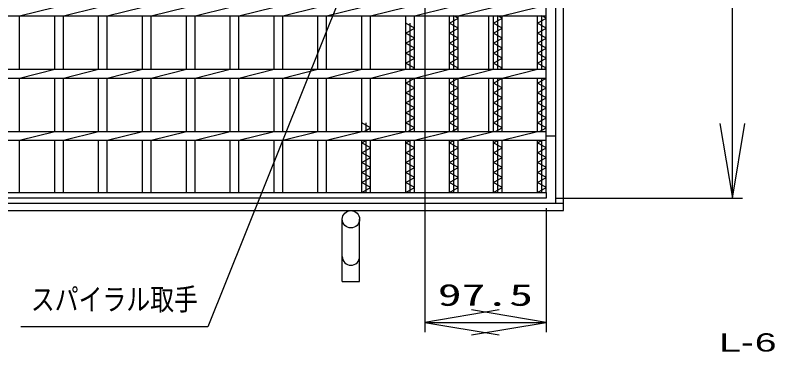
# Model space of a CAD drawing. Units: millimetres, scale not verified. Extents: x -1456 to 1389, y -1026 to 839.
# Drawn here: x -804 to -193, y -355 to -85 of the extents above; entities that cross this region are included whole.
import ezdxf
from ezdxf.enums import TextEntityAlignment as Align

# ---------------------------------------------------------------- set-up
doc = ezdxf.new("R2010")
doc.units = ezdxf.units.MM
doc.header["$LTSCALE"] = 8
for name, color, linetype, lineweight in [('16', 3, 'Continuous', 25), ('19', 6, 'Continuous', 25), ('22', 4, 'Continuous', 25)]:
    doc.layers.add(name, color=color, linetype=linetype, lineweight=lineweight)
doc.styles.add('ベクトル', font='')
doc.styles.add('ＭＳ ゴシック', font='')
doc.styles.get('ベクトル').set_extended_font_data('ベクトル')
doc.styles.get('ＭＳ ゴシック').set_extended_font_data('MS Gothic')

# ---------------------------------------------------------------- blocks, each defined once
blk = doc.blocks.new('open_arrow')
at = {"color": 0, "linetype": 'Continuous', "lineweight": -2}
blk.add_lwpolyline([(7.5, 1.25), (0, 0), (7.5, -1.25)], dxfattribs=at)

msp = doc.modelspace()

# ---------------------------------------------------------------- linework, layer by layer
at = {"layer": '16'}
for p, q in [((-377, -227), (-377, 464)), ((-800.6, -85), (-772.3, -78)), ((-765.3, -85), (-737, -78)), ((-730, -85), (-701.7, -78)), ((-694.7, -85), (-666.4, -78)), ((-659.4, -85), (-631.1, -78)), ((-624.1, -85), (-595.8, -78)), ((-588.8, -85), (-560.5, -78)), ((-553.5, -85), (-525.2, -78)), ((-518.2, -85), (-489.9, -78)), ((-482.9, -85), (-454.6, -78)), ((-447.6, -85), (-419.3, -78)), ((-412.3, -85), (-384, -78)), ((-377, -85), (-377, -78)), ((-1090, -85), (-377, -85)), ((-800.6, -128), (-800.6, -85)), ((-772.3, -128), (-772.3, -85)), ((-765.3, -128), (-765.3, -85)), ((-737, -128), (-737, -85)), ((-730, -128), (-730, -85)), ((-701.7, -128), (-701.7, -85)), ((-694.7, -128), (-694.7, -85)), ((-666.4, -128), (-666.4, -85)), ((-659.4, -128), (-659.4, -85)), ((-631.1, -128), (-631.1, -85)), ((-624.1, -128), (-624.1, -85)), ((-595.8, -128), (-595.8, -85)), ((-588.8, -128), (-588.8, -85)), ((-560.5, -128), (-560.5, -85)), ((-553.5, -128), (-553.5, -85)), ((-525.2, -128), (-525.2, -85)), ((-518.2, -128), (-518.2, -85)), ((-489.9, -128), (-489.9, -85)), ((-482.9, -128), (-482.9, -85)), ((-454.6, -128), (-454.6, -85)), ((-451.1, -128), (-451.1, -85)), ((-447.6, -87), (-451.1, -85)), ((-447.6, -128), (-447.6, -85)), ((-419.3, -128), (-419.3, -85)), ((-415.8, -128), (-415.8, -85)), ((-412.3, -87), (-415.8, -85)), ((-412.3, -128), (-412.3, -85)), ((-384, -128), (-384, -85)), ((-380.5, -128), (-380.5, -85)), ((-377, -87), (-380.5, -85)), ((-482.9, -95), (-489.9, -91)), ((-486.4, -128), (-486.4, -91)), ((-454.6, -91), (-447.6, -87)), ((-447.6, -95), (-454.6, -91)), ((-419.3, -91), (-412.3, -87)), ((-412.3, -95), (-419.3, -91)), ((-384, -91), (-377, -87)), ((-377, -95), (-384, -91)), ((-489.9, -99), (-482.9, -95)), ((-454.6, -99), (-447.6, -95)), ((-419.3, -99), (-412.3, -95)), ((-384, -99), (-377, -95)), ((-482.9, -103), (-489.9, -99)), ((-489.9, -107), (-482.9, -103)), ((-447.6, -103), (-454.6, -99)), ((-454.6, -107), (-447.6, -103)), ((-412.3, -103), (-419.3, -99)), ((-419.3, -107), (-412.3, -103)), ((-377, -103), (-384, -99)), ((-384, -107), (-377, -103)), ((-482.9, -111), (-489.9, -107)), ((-447.6, -111), (-454.6, -107)), ((-412.3, -111), (-419.3, -107)), ((-377, -111), (-384, -107)), ((-489.9, -115), (-482.9, -111)), ((-482.9, -119), (-489.9, -115)), ((-454.6, -115), (-447.6, -111)), ((-447.6, -119), (-454.6, -115)), ((-419.3, -115), (-412.3, -111)), ((-412.3, -119), (-419.3, -115)), ((-384, -115), (-377, -111)), ((-377, -119), (-384, -115)), ((-489.9, -123), (-482.9, -119)), ((-454.6, -123), (-447.6, -119)), ((-419.3, -123), (-412.3, -119)), ((-384, -123), (-377, -119)), ((-1090, -128), (-377, -128)), ((-800.6, -135), (-772.3, -128)), ((-765.3, -135), (-737, -128)), ((-730, -135), (-701.7, -128)), ((-694.7, -135), (-666.4, -128)), ((-659.4, -135), (-631.1, -128)), ((-624.1, -135), (-595.8, -128)), ((-588.8, -135), (-560.5, -128)), ((-553.5, -135), (-525.2, -128)), ((-518.2, -135), (-489.9, -128)), ((-482.9, -127), (-489.9, -123)), ((-484.65, -128), (-482.9, -127)), ((-482.9, -135), (-454.6, -128)), ((-447.6, -127), (-454.6, -123)), ((-449.35, -128), (-447.6, -127)), ((-447.6, -135), (-419.3, -128)), ((-412.3, -127), (-419.3, -123)), ((-414.05, -128), (-412.3, -127)), ((-412.3, -135), (-384, -128)), ((-377, -127), (-384, -123)), ((-378.75, -128), (-377, -127)), ((-377, -135), (-377, -128)), ((-1090, -135), (-377, -135)), ((-800.6, -178), (-800.6, -135)), ((-772.3, -178), (-772.3, -135)), ((-765.3, -178), (-765.3, -135)), ((-737, -178), (-737, -135)), ((-730, -178), (-730, -135)), ((-701.7, -178), (-701.7, -135)), ((-694.7, -178), (-694.7, -135)), ((-666.4, -178), (-666.4, -135)), ((-659.4, -178), (-659.4, -135)), ((-631.1, -178), (-631.1, -135)), ((-624.1, -178), (-624.1, -135)), ((-595.8, -178), (-595.8, -135)), ((-588.8, -178), (-588.8, -135)), ((-560.5, -178), (-560.5, -135)), ((-553.5, -178), (-553.5, -135)), ((-525.2, -178), (-525.2, -135)), ((-518.2, -178), (-518.2, -135)), ((-489.9, -178), (-489.9, -135)), ((-489.9, -139), (-482.9, -135)), ((-482.9, -143), (-489.9, -139)), ((-486.4, -178), (-486.4, -135)), ((-482.9, -178), (-482.9, -135)), ((-454.6, -178), (-454.6, -135)), ((-454.6, -139), (-447.6, -135)), ((-447.6, -143), (-454.6, -139)), ((-451.1, -178), (-451.1, -135)), ((-447.6, -178), (-447.6, -135)), ((-419.3, -178), (-419.3, -135)), ((-419.3, -139), (-412.3, -135)), ((-412.3, -143), (-419.3, -139)), ((-415.8, -178), (-415.8, -135)), ((-412.3, -178), (-412.3, -135)), ((-384, -178), (-384, -135)), ((-384, -139), (-377, -135)), ((-377, -143), (-384, -139)), ((-380.5, -178), (-380.5, -135)), ((-489.9, -147), (-482.9, -143)), ((-454.6, -147), (-447.6, -143)), ((-419.3, -147), (-412.3, -143)), ((-384, -147), (-377, -143)), ((-482.9, -151), (-489.9, -147)), ((-489.9, -155), (-482.9, -151)), ((-447.6, -151), (-454.6, -147)), ((-454.6, -155), (-447.6, -151)), ((-412.3, -151), (-419.3, -147)), ((-419.3, -155), (-412.3, -151)), ((-377, -151), (-384, -147)), ((-384, -155), (-377, -151)), ((-482.9, -159), (-489.9, -155)), ((-447.6, -159), (-454.6, -155)), ((-412.3, -159), (-419.3, -155)), ((-377, -159), (-384, -155)), ((-489.9, -163), (-482.9, -159)), ((-482.9, -167), (-489.9, -163)), ((-454.6, -163), (-447.6, -159)), ((-447.6, -167), (-454.6, -163)), ((-419.3, -163), (-412.3, -159)), ((-412.3, -167), (-419.3, -163)), ((-384, -163), (-377, -159)), ((-377, -167), (-384, -163)), ((-518.2, -175), (-525.2, -171)), ((-521.7, -178), (-521.7, -171)), ((-489.9, -171), (-482.9, -167)), ((-482.9, -175), (-489.9, -171)), ((-454.6, -171), (-447.6, -167)), ((-447.6, -175), (-454.6, -171)), ((-419.3, -171), (-412.3, -167)), ((-412.3, -175), (-419.3, -171)), ((-384, -171), (-377, -167)), ((-377, -175), (-384, -171)), ((-523.45, -178), (-518.2, -175)), ((-488.15, -178), (-482.9, -175)), ((-452.85, -178), (-447.6, -175)), ((-417.55, -178), (-412.3, -175)), ((-382.25, -178), (-377, -175)), ((-1090, -178), (-377, -178)), ((-800.6, -185), (-772.3, -178)), ((-765.3, -185), (-737, -178)), ((-730, -185), (-701.7, -178)), ((-694.7, -185), (-666.4, -178)), ((-659.4, -185), (-631.1, -178)), ((-624.1, -185), (-595.8, -178)), ((-588.8, -185), (-560.5, -178)), ((-553.5, -185), (-525.2, -178)), ((-518.2, -185), (-489.9, -178)), ((-482.9, -185), (-454.6, -178)), ((-447.6, -185), (-419.3, -178)), ((-412.3, -185), (-384, -178)), ((-377, -185), (-377, -178)), ((-1090, -185), (-377, -185)), ((-800.6, -227), (-800.6, -185)), ((-772.3, -227), (-772.3, -185)), ((-765.3, -227), (-765.3, -185)), ((-737, -227), (-737, -185)), ((-730, -227), (-730, -185)), ((-701.7, -227), (-701.7, -185)), ((-694.7, -227), (-694.7, -185)), ((-666.4, -227), (-666.4, -185)), ((-659.4, -227), (-659.4, -185)), ((-631.1, -227), (-631.1, -185)), ((-624.1, -227), (-624.1, -185)), ((-595.8, -227), (-595.8, -185)), ((-588.8, -227), (-588.8, -185)), ((-560.5, -227), (-560.5, -185)), ((-553.5, -227), (-553.5, -185)), ((-525.2, -227), (-525.2, -185)), ((-525.2, -187), (-521.7, -185)), ((-518.2, -191), (-525.2, -187)), ((-521.7, -227), (-521.7, -185)), ((-518.2, -227), (-518.2, -185)), ((-489.9, -227), (-489.9, -185)), ((-489.9, -187), (-486.4, -185)), ((-482.9, -191), (-489.9, -187)), ((-486.4, -227), (-486.4, -185)), ((-482.9, -227), (-482.9, -185)), ((-454.6, -227), (-454.6, -185)), ((-454.6, -187), (-451.1, -185)), ((-447.6, -191), (-454.6, -187)), ((-451.1, -227), (-451.1, -185)), ((-447.6, -227), (-447.6, -185)), ((-419.3, -227), (-419.3, -185)), ((-419.3, -187), (-415.8, -185)), ((-412.3, -191), (-419.3, -187)), ((-415.8, -227), (-415.8, -185)), ((-412.3, -227), (-412.3, -185)), ((-384, -227), (-384, -185)), ((-384, -187), (-380.5, -185)), ((-377, -191), (-384, -187)), ((-380.5, -227), (-380.5, -185)), ((-525.2, -195), (-518.2, -191)), ((-518.2, -199), (-525.2, -195)), ((-489.9, -195), (-482.9, -191)), ((-482.9, -199), (-489.9, -195)), ((-454.6, -195), (-447.6, -191)), ((-447.6, -199), (-454.6, -195)), ((-419.3, -195), (-412.3, -191)), ((-412.3, -199), (-419.3, -195)), ((-384, -195), (-377, -191)), ((-377, -199), (-384, -195)), ((-525.2, -203), (-518.2, -199)), ((-489.9, -203), (-482.9, -199)), ((-454.6, -203), (-447.6, -199)), ((-419.3, -203), (-412.3, -199)), ((-384, -203), (-377, -199)), ((-518.2, -207), (-525.2, -203)), ((-525.2, -211), (-518.2, -207)), ((-482.9, -207), (-489.9, -203)), ((-489.9, -211), (-482.9, -207)), ((-447.6, -207), (-454.6, -203)), ((-454.6, -211), (-447.6, -207)), ((-412.3, -207), (-419.3, -203)), ((-419.3, -211), (-412.3, -207)), ((-377, -207), (-384, -203)), ((-384, -211), (-377, -207)), ((-518.2, -215), (-525.2, -211)), ((-482.9, -215), (-489.9, -211)), ((-447.6, -215), (-454.6, -211)), ((-412.3, -215), (-419.3, -211)), ((-377, -215), (-384, -211)), ((-525.2, -219), (-518.2, -215)), ((-518.2, -223), (-525.2, -219)), ((-489.9, -219), (-482.9, -215)), ((-482.9, -223), (-489.9, -219)), ((-454.6, -219), (-447.6, -215)), ((-447.6, -223), (-454.6, -219)), ((-419.3, -219), (-412.3, -215)), ((-412.3, -223), (-419.3, -219)), ((-384, -219), (-377, -215)), ((-377, -223), (-384, -219)), ((-525.2, -227), (-518.2, -223)), ((-489.9, -227), (-482.9, -223)), ((-454.6, -227), (-447.6, -223)), ((-419.3, -227), (-412.3, -223)), ((-384, -227), (-377, -223)), ((-1090, -227), (-377, -227)), ((-377, -231.5), (-1090, -231.5)), ((-807.6, -227), (-800.6, -227)), ((-772.3, -227), (-765.3, -227)), ((-737, -227), (-730, -227)), ((-701.7, -227), (-694.7, -227)), ((-666.4, -227), (-659.4, -227)), ((-631.1, -227), (-624.1, -227)), ((-595.8, -227), (-588.8, -227)), ((-560.5, -227), (-553.5, -227)), ((-525.2, -227), (-518.2, -227)), ((-489.9, -227), (-482.9, -227)), ((-454.6, -227), (-447.6, -227)), ((-419.3, -227), (-412.3, -227)), ((-384, -227), (-377, -227)), ((-377, -227), (-377, -231.5))]:
    msp.add_line(p, q, dxfattribs=at)
at = {"layer": '19'}
for p, q in [((-363, -241.5), (-363, 478.5)), ((-369, -235.5), (-369, 472.5)), ((-423, -128), (-423, -85)), ((-423, -178), (-423, -135)), ((-377, -181.5), (-369, -181.5)), ((-1104, -235.5), (-363, -235.5)), ((-1104, -241.5), (-363, -241.5)), ((-541, -298.5), (-541, -248.5)), ((-527, -298.5), (-527, -248.5)), ((-541, -298.5), (-527, -298.5))]:
    msp.add_line(p, q, dxfattribs=at)
msp.add_circle((-534, -248.5), 7, dxfattribs=at)
msp.add_arc((-534, -278.5), 7, 180, 0, dxfattribs=at)
at = {"layer": '22'}
for p, q in [((-227.055, -231.5), (-227.055, 118.5)), ((-474.6, 32.219), (-474.6, -339.366)), ((-369, -231.5), (-219.055, -231.5)), ((-377, -239.5), (-377, -339.366)), ((-474.6, -331.366), (-377, -331.366))]:
    msp.add_line(p, q, dxfattribs=at)
msp.add_lwpolyline([(-481.6, 82.316), (-649.112, -334.944), (-799.512, -334.944)], dxfattribs=at)

# ---------------------------------------------------------------- block references
at = {"layer": '22', "xscale": 8, "yscale": 8}
for p, rotation in [((-227.055, -231.5), 90), ((-377, -331.366), 180)]:
    msp.add_blockref('open_arrow', p, dxfattribs=dict(at, rotation=rotation))
msp.add_blockref('open_arrow', (-474.6, -331.366), dxfattribs=at)

# ---------------------------------------------------------------- texts
at = {"layer": '22', "style": 'ＭＳ ゴシック', "width": 0.8}
msp.add_text('スパイラル取手', height=17.6, dxfattribs=at).set_placement((-791.512, -326.944), align=Align.BOTTOM_LEFT)
at = {"layer": '22', "style": 'ＭＳ ゴシック', "width": 1.6}
msp.add_text('97.5', height=17.6, dxfattribs=at).set_placement((-425.8, -323.366), align=Align.BOTTOM_CENTER)
at = {"layer": '22', "color": 2, "style": 'ベクトル', "width": 1.6}
for s, p in [('L-', (-237.723, -347.5)), (' 6 ', (-217.723, -347.5))]:
    msp.add_text(s, height=14.66, dxfattribs=at).set_placement(p, align=Align.MIDDLE_LEFT)

doc.saveas('drawing.dxf')
